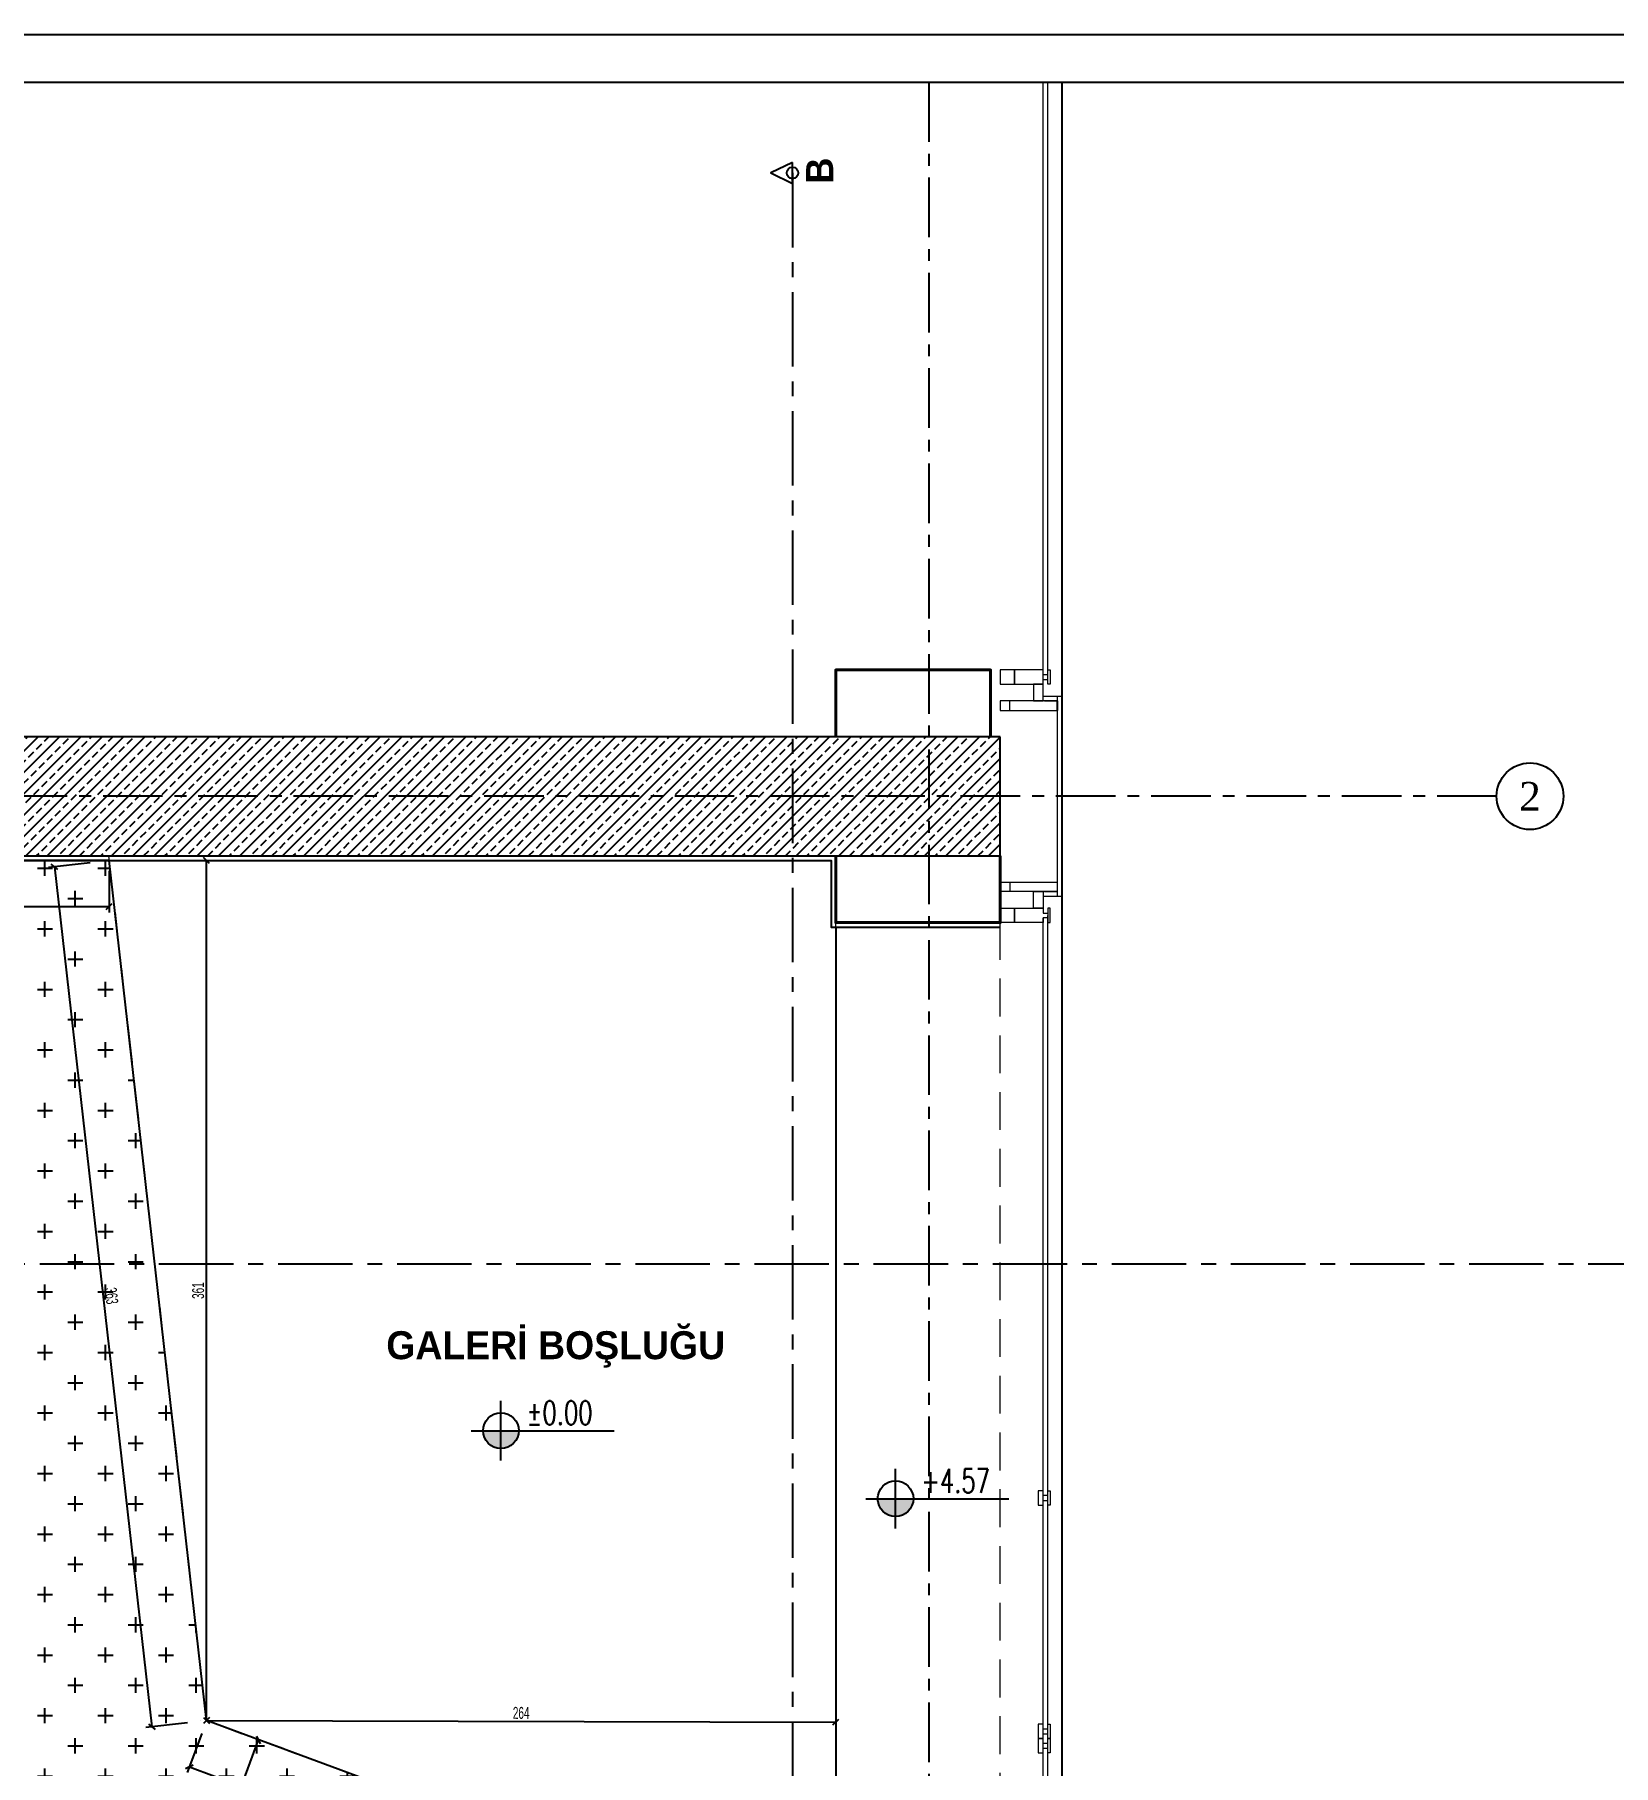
# Model space of a CAD drawing. Header units: millimetres. Extents: x 933584 to 974011, y 4545988 to 4553664.
# Drawn here: x 941463 to 942125, y 4552129 to 4552855 of the extents above; entities that cross this region are included whole.
import ezdxf
from ezdxf.enums import TextEntityAlignment as Align

# ---------------------------------------------------------------- set-up
doc = ezdxf.new("R2010")
doc.units = ezdxf.units.MM
doc.header["$PDMODE"] = 35
for name, pattern in [('568_AVN_KES_01$0$HIDDEN', [0.375, 0.25, -0.125]), ('CENTER', [2, 1.25, -0.25, 0.25, -0.25]), ('HIDDEN2', [4.7625, 3.175, -1.5875])]:
    doc.linetypes.add(name, pattern=pattern)
doc.layers.get('0').update_dxf_attribs({"color": 255})
doc.layers.get('Defpoints').update_dxf_attribs({"color": 8})
for name, color, linetype in [('0-CSX-CXS_20', 14, 'CENTER'), ('0-DMS-50', 143, 'Continuous'), ('0-HSL-HTC_200', 1, 'Continuous'), ('0-HSL-SLD', 252, 'Continuous'), ('0-LNS-SLN', 6, 'Continuous'), ('0-LNS-SPL', 13, '568_AVN_KES_01$0$HIDDEN'), ('0-TXT-PLV_50', 3, 'Continuous'), ('0-TXT-XBX_20', 3, 'Continuous'), ('2-SPS-RCN', 2, 'Continuous')]:
    doc.layers.add(name, color=color, linetype=linetype)
for name, color, linetype, lineweight in [('2-SPS-IBW', 5, 'Continuous', 40), ('3-OPN-WDR', 4, 'Continuous', 18), ('DOĞRAMA', 8, 'Continuous', 15), ('mimariKIRIS', 251, 'HIDDEN2', 0)]:
    doc.layers.add(name, color=color, linetype=linetype, lineweight=lineweight)
doc.styles.add('Century Gothic_B_3', font='GOTHICB.TTF', dxfattribs={"height": 4})
doc.styles.add('dim_romans_50', font='swissl.ttf', dxfattribs={"width": 0.6, "height": 5})
doc.styles.get("Standard").update_dxf_attribs({"font": 'times.ttf'})
doc.styles.add('T_General', font='simplxtw.shx', dxfattribs={"width": 0.7, "height": 200})
doc.dimstyles.new('ONK_dim 1_50', dxfattribs={"dimscale": 5, "dimtxt": 4, "dimasz": 0.5, "dimexe": 0.5, "dimexo": 0.5, "dimgap": 0.2, "dimtad": 1, "dimdec": 1, "dimrnd": 0.5, "dimzin": 9, "dimtxsty": 'dim_romans_50', "dimblk": 'OBLIQUE', "dimcen": 1, "dimclre": 256, "dimclrt": 256, "dimazin": 2, "dimtfac": 1, "dimtdec": 1, "dimtix": 1, "dimtmove": 2, "dimatfit": 3, "dimldrblk": 'OBLIQUE', "dimfxl": 3, "dimfxlon": 1, "dimarcsym": 0})

# ---------------------------------------------------------------- blocks, each defined once
blk = doc.blocks.new('A$C252E1D81')
at = {"layer": 'DOĞRAMA', "color": 253, "true_color": 0xadadad}
for points in [[(6, 20), (0, 20), (0, 21), (6, 21)], [(0, 0), (6, 0), (6, 6), (0, 6)]]:
    blk.add_lwpolyline(points, close=True, dxfattribs=at)
blk.add_lwpolyline([(6, 6), (6, 18), (4, 18), (4, 20), (2, 20), (2, 18), (0, 18), (0, 6), (6, 6)], dxfattribs=at)
blk = doc.blocks.new('XVBZDVBZDVB')
at = {"layer": '3-OPN-WDR'}
for p, q in [((934681.85, 4554084.75), (934681.85, 4554335.4)), ((934683.85, 4554084.75), (934683.85, 4554335.4)), ((934683.85, 4554082.75), (934683.85, 4554084.75)), ((934681.85, 4554077.75), (934689.85, 4554077.75)), ((934687.85, 4553993.75), (934687.85, 4554077.75)), ((934689.85, 4553993.75), (934689.85, 4554077.75)), ((934687.85, 4554075.75), (934667.85, 4554075.75)), ((934667.85, 4554071.75), (934687.85, 4554071.75)), ((934682.4, 4554075.75), (934687.73, 4554075.75)), ((934667.85, 4553999.75), (934687.85, 4553999.75)), ((934687.85, 4553995.75), (934667.85, 4553995.75)), ((934681.85, 4553993.75), (934689.85, 4553993.75)), ((934682.4, 4553995.75), (934687.73, 4553995.75)), ((934681.85, 4553738.25), (934681.85, 4553984.75)), ((934683.85, 4553738.25), (934683.85, 4553985.75)), ((934681.85, 4553286.61), (934681.84, 4553740.25)), ((934683.85, 4553289.61), (934683.85, 4553740.25))]:
    blk.add_line(p, q, dxfattribs=at)
for points in [[(934681.85, 4554082.75), (934677.85, 4554082.75), (934677.85, 4554075.75), (934681.85, 4554075.75)], [(934667.85, 4554075.75), (934663.85, 4554075.75), (934663.85, 4554071.75), (934667.85, 4554071.75)], [(934687.73, 4554075.75), (934687.85, 4554075.75), (934687.85, 4554071.75), (934687.73, 4554071.75)], [(934667.85, 4553995.75), (934663.85, 4553995.75), (934663.85, 4553999.75), (934667.85, 4553999.75)], [(934687.73, 4553995.75), (934687.85, 4553995.75), (934687.85, 4553999.75), (934687.73, 4553999.75)], [(934681.85, 4553988.75), (934677.85, 4553988.75), (934677.85, 4553995.75), (934681.85, 4553995.75)], [(934683.85, 4553738.25), (934683.85, 4553744.25), (934684.85, 4553744.25), (934684.85, 4553738.25)], [(934683.85, 4553640.25), (934683.85, 4553646.25), (934684.85, 4553646.25), (934684.85, 4553640.25)], [(934683.85, 4553634.25), (934683.85, 4553640.25), (934684.85, 4553640.25), (934684.85, 4553634.25)]]:
    blk.add_lwpolyline(points, close=True, dxfattribs=at)
for points in [[(934679.85, 4553738.25), (934681.85, 4553738.25), (934681.85, 4553740.25), (934683.85, 4553740.25), (934683.85, 4553742.25), (934681.85, 4553742.25), (934681.85, 4553744.25), (934679.85, 4553744.25), (934679.85, 4553738.25)], [(934679.85, 4553640.25), (934681.85, 4553640.25), (934681.85, 4553642.25), (934683.85, 4553642.25), (934683.85, 4553644.25), (934681.85, 4553644.25), (934681.85, 4553646.25), (934679.85, 4553646.25), (934679.85, 4553640.25)], [(934679.85, 4553634.25), (934681.85, 4553634.25), (934681.85, 4553636.25), (934683.85, 4553636.25), (934683.85, 4553638.25), (934681.85, 4553638.25), (934681.85, 4553640.25), (934679.85, 4553640.25), (934679.85, 4553634.25)]]:
    blk.add_lwpolyline(points, dxfattribs=at)
at = {"layer": 'DOĞRAMA', "color": 253, "true_color": 0xadadad}
for p, q in [((934663.85, 4553982.75), (934663.85, 4553988.75)), ((934663.85, 4553988.75), (934669.85, 4553988.75)), ((934669.85, 4553982.75), (934663.85, 4553982.75)), ((934669.85, 4553988.75), (934669.85, 4553982.75))]:
    blk.add_line(p, q, dxfattribs=at)
blk.add_lwpolyline([(934669.85, 4553988.75), (934681.85, 4553988.75), (934681.85, 4553986.75), (934683.85, 4553986.75), (934683.85, 4553984.75), (934681.85, 4553984.75), (934681.85, 4553982.75), (934669.85, 4553982.75), (934669.85, 4553988.75)], dxfattribs=at)
blk.add_lwpolyline([(934683.85, 4553988.75), (934683.85, 4553982.75), (934684.85, 4553982.75), (934684.85, 4553988.75)], close=True, dxfattribs=at)
at = {"layer": '3-OPN-WDR', "rotation": 270}
blk.add_blockref('A$C252E1D81', (934663.85, 4554088.75), dxfattribs=at)
blk = doc.blocks.new('xcvxcbv')
at = {"layer": '2-SPS-IBW'}
for points in [[(934663.85, 4551223.49), (934663.85, 4551251.49), (934598.85, 4551251.49), (934598.85, 4551223.49)], [(934667.85, 4551173.49), (934667.85, 4551145.49), (934598.85, 4551145.49), (934598.85, 4551173.49)]]:
    blk.add_lwpolyline(points, dxfattribs=at)
blk = doc.blocks.new('vbxcb')
at = {"layer": 'mimariKIRIS', "ltscale": 5}
for points in [[(942835.91, 4549901.91), (942876.99, 4549538.97), (943141.16, 4549441.35)], [(943141.16, 4549174.82), (943141.16, 4549901.91)], [(943195.25, 4549101.8), (943210.16, 4549096.29), (943210.16, 4549901.91)]]:
    blk.add_lwpolyline(points, dxfattribs=at)
blk = doc.blocks.new('fdvd-flatten-1')
at = {"layer": '2-SPS-RCN'}
blk.add_lwpolyline([(934667.85, 4551223.49), (934203.85, 4551223.49), (934203.85, 4551173.49), (934667.85, 4551173.49)], close=True, dxfattribs=at)
blk = doc.blocks.new('aksno_20')
at = {"layer": '0-TXT-XBX_20'}
blk.add_circle((0, 0), 7, dxfattribs=at)
blk.add_attdef('AKSNO', text='', height=6).set_placement((0, 0), align=Align.MIDDLE_CENTER)
blk = doc.blocks.new('ZVBXZDVB')
at = {"layer": '0-CSX-CXS_20', "ltscale": 20}
blk.add_line((934876.25, 4552535.75), (933721.5, 4552535.75), dxfattribs=at)
blk.add_lwpolyline([(934637.85, 4552835.4), (934637.85, 4551518.59)], dxfattribs=at)
at = {"layer": '0-TXT-XBX_20'}
ref = blk.add_blockref('aksno_20', (934890.25, 4552535.75), dxfattribs=dict(at, xscale=2, yscale=2, zscale=2))
ref.add_attrib('AKSNO', '2', dxfattribs={"color": 7, "height": 12}).set_placement((934890.25, 4552535.75), align=Align.MIDDLE_CENTER)
blk = doc.blocks.new('PLV-FNS')
h = blk.add_hatch(color=8)
edge = h.paths.add_edge_path()
edge.add_arc((0, 0), 150, 180, 0)
edge.add_line((150, 0), (-150, 0))
for p, q in [((0, -250), (0, 250)), ((-250, 0), (950, 0))]:
    blk.add_line(p, q)
blk.add_circle((0, 0), 150)
at = {"color": 8, "style": 'T_General', "width": 0.7}
for tag, p in [('INCE', (217, 50)), ('KABA', (217, -250))]:
    blk.add_attdef(tag, p, '', height=200, dxfattribs=at)
blk = doc.blocks.new('_Oblique')
at = {"color": 0, "linetype": 'ByBlock', "lineweight": -2}
blk.add_line((-0.5, -0.5), (0.5, 0.5), dxfattribs=at)
blk = doc.blocks.new('*D1410')
at = {"layer": '0-DMS-50', "lineweight": -2}
for p, q in [((941203.85, 4552501.25), (941203.85, 4552486.97)), ((941493.82, 4552504.47), (941493.82, 4552486.97))]:
    blk.add_line(p, q, dxfattribs=at)
at = {"layer": '0-DMS-50', "color": 0, "lineweight": -2}
blk.add_line((941203.85, 4552489.47), (941493.82, 4552489.47), dxfattribs=at)
at = {"layer": 'Defpoints', "color": 0}
for p in [(941493.82, 4552508.75), (941203.85, 4552503.75), (941493.82, 4552489.47)]:
    blk.add_point(p, dxfattribs=at)
at = {"layer": '0-DMS-50', "color": 0, "linetype": 'ByBlock', "lineweight": -2, "xscale": 2.5, "yscale": 2.5, "zscale": 2.5, "rotation": 180}
blk.add_blockref('_Oblique', (941203.85, 4552489.47), dxfattribs=at)
at = {"layer": '0-DMS-50', "color": 0, "linetype": 'ByBlock', "lineweight": -2, "xscale": 2.5, "yscale": 2.5, "zscale": 2.5}
blk.add_blockref('_Oblique', (941493.82, 4552489.47), dxfattribs=at)
at = {"layer": '0-DMS-50', "insert": (941348.83, 4552492.97), "char_height": 5, "attachment_point": 5, "style": 'dim_romans_50'}
blk.add_mtext('290', dxfattribs=at)
blk = doc.blocks.new('*D1411')
at = {"layer": '0-DMS-50', "lineweight": -2}
for p, q in [((941485.79, 4552507.84), (941468.4, 4552505.87)), ((941526.65, 4552146.9), (941509.26, 4552144.93))]:
    blk.add_line(p, q, dxfattribs=at)
at = {"layer": '0-DMS-50', "color": 0, "lineweight": -2}
blk.add_line((941470.88, 4552506.16), (941511.74, 4552145.21), dxfattribs=at)
at = {"layer": 'Defpoints', "color": 0}
for p in [(941493.82, 4552508.75), (941511.74, 4552145.21), (941534.68, 4552147.81)]:
    blk.add_point(p, dxfattribs=at)
at = {"layer": '0-DMS-50', "color": 0, "linetype": 'ByBlock', "lineweight": -2, "xscale": 2.5, "yscale": 2.5, "zscale": 2.5}
for p, rotation in [((941470.88, 4552506.16), 96.45861445079031), ((941511.74, 4552145.21), 276.4586144507903)]:
    blk.add_blockref('_Oblique', p, dxfattribs=dict(at, rotation=rotation))
at = {"layer": '0-DMS-50', "insert": (941494.79, 4552326.08), "char_height": 5, "attachment_point": 5, "rotation": 276.45861, "style": 'dim_romans_50'}
blk.add_mtext('363', dxfattribs=at)
blk = doc.blocks.new('*D1412')
at = {"layer": '0-DMS-50', "lineweight": -2}
for p, q in [((941532.68, 4552142.41), (941526.62, 4552125.99)), ((941796.85, 4552044.79), (941790.78, 4552028.37))]:
    blk.add_line(p, q, dxfattribs=at)
at = {"layer": '0-DMS-50', "color": 0, "lineweight": -2}
blk.add_line((941527.48, 4552128.34), (941791.65, 4552030.72), dxfattribs=at)
at = {"layer": 'Defpoints', "color": 0}
for p in [(941534.68, 4552147.81), (941798.85, 4552050.19), (941791.65, 4552030.72)]:
    blk.add_point(p, dxfattribs=at)
at = {"layer": '0-DMS-50', "color": 0, "linetype": 'ByBlock', "lineweight": -2, "xscale": 2.5, "yscale": 2.5, "zscale": 2.5}
for p, rotation in [((941527.48, 4552128.34), 159.7181943794702), ((941791.65, 4552030.72), 339.7181943794702)]:
    blk.add_blockref('_Oblique', p, dxfattribs=dict(at, rotation=rotation))
at = {"layer": '0-DMS-50', "insert": (941660.95, 4552083.26), "char_height": 5, "attachment_point": 5, "rotation": 339.71819, "style": 'dim_romans_50'}
blk.add_mtext('281,5', dxfattribs=at)
blk = doc.blocks.new('*D1414')
at = {"layer": '0-DMS-50', "color": 0, "lineweight": -2}
blk.add_line((941502.14, 4551992.46), (941556.56, 4552139.72), dxfattribs=at)
at = {"layer": '0-DMS-50', "lineweight": -2}
for p, q in [((941566.95, 4552135.89), (941554.21, 4552140.59)), ((941512.53, 4551988.62), (941499.79, 4551993.33))]:
    blk.add_line(p, q, dxfattribs=at)
at = {"layer": 'Defpoints', "color": 0}
for p in [(941556.56, 4552139.72), (941569.29, 4552135.02), (941514.87, 4551987.75)]:
    blk.add_point(p, dxfattribs=at)
at = {"layer": '0-DMS-50', "color": 0, "linetype": 'ByBlock', "lineweight": -2, "xscale": 2.5, "yscale": 2.5, "zscale": 2.5}
for p, rotation in [((941556.56, 4552139.72), 69.71819437951915), ((941502.14, 4551992.46), 249.7181943795191)]:
    blk.add_blockref('_Oblique', p, dxfattribs=dict(at, rotation=rotation))
at = {"layer": '0-DMS-50', "insert": (941526.07, 4552067.3), "char_height": 5, "attachment_point": 5, "rotation": 69.71819, "style": 'dim_romans_50'}
blk.add_mtext('157', dxfattribs=at)
blk = doc.blocks.new('*D1418')
at = {"layer": '0-DMS-50', "lineweight": -2}
for p, q in [((941532.18, 4552508.75), (941532.18, 4552508.75)), ((941532.18, 4552147.81), (941532.18, 4552147.81))]:
    blk.add_line(p, q, dxfattribs=at)
at = {"layer": '0-DMS-50', "color": 0, "lineweight": -2}
blk.add_line((941534.68, 4552147.81), (941534.68, 4552508.75), dxfattribs=at)
at = {"layer": 'Defpoints', "color": 0}
for p in [(941534.68, 4552508.75), (941534.68, 4552508.75), (941534.68, 4552147.81)]:
    blk.add_point(p, dxfattribs=at)
at = {"layer": '0-DMS-50', "color": 0, "linetype": 'ByBlock', "lineweight": -2, "xscale": 2.5, "yscale": 2.5, "zscale": 2.5}
for p, rotation in [((941534.68, 4552508.75), 89.99999997876681), ((941534.68, 4552147.81), 269.9999999787668)]:
    blk.add_blockref('_Oblique', p, dxfattribs=dict(at, rotation=rotation))
at = {"layer": '0-DMS-50', "insert": (941531.18, 4552328.28), "char_height": 5, "attachment_point": 5, "rotation": 90, "style": 'dim_romans_50'}
blk.add_mtext('361', dxfattribs=at)
blk = doc.blocks.new('*D1419')
at = {"layer": '0-DMS-50', "color": 0, "lineweight": -2}
blk.add_line((941534.68, 4552147.81), (941798.85, 4552147.21), dxfattribs=at)
at = {"layer": '0-DMS-50', "lineweight": -2}
for p, q in [((941534.69, 4552150.31), (941534.69, 4552150.31)), ((941798.85, 4552149.71), (941798.85, 4552149.71))]:
    blk.add_line(p, q, dxfattribs=at)
at = {"layer": 'Defpoints', "color": 0}
for p in [(941534.68, 4552147.81), (941798.85, 4552147.21), (941798.85, 4552147.21)]:
    blk.add_point(p, dxfattribs=at)
at = {"layer": '0-DMS-50', "color": 0, "linetype": 'ByBlock', "lineweight": -2, "xscale": 2.5, "yscale": 2.5, "zscale": 2.5}
for p, rotation in [((941534.68, 4552147.81), 179.8692632386181), ((941798.85, 4552147.21), 359.8692632386181)]:
    blk.add_blockref('_Oblique', p, dxfattribs=dict(at, rotation=rotation))
at = {"layer": '0-DMS-50', "insert": (941666.77, 4552151.01), "char_height": 5, "attachment_point": 5, "rotation": 359.86926, "style": 'dim_romans_50'}
blk.add_mtext('264', dxfattribs=at)
blk = doc.blocks.new('CVBXCBV')
at = {"linetype": 'CENTER', "ltscale": 25}
blk.add_lwpolyline([(937701.09, 4551339.49), (936057.32, 4551339.49)], dxfattribs=at)
blk = doc.blocks.new('CXVBXCBXCB')
blk.add_lwpolyline([(936604.05, 4552639.81), (936594.96, 4552635.39), (936604.05, 4552630.96), (936604.05, 4552639.81)])
at = {"linetype": 'CENTER', "ltscale": 25}
blk.add_lwpolyline([(936604.05, 4552635.39), (936604.05, 4551251.6)], dxfattribs=at)
blk.add_circle((936604.05, 4552635.39), 2.41)
at = {"linetype": 'CENTER', "ltscale": 10, "insert": (936609.76, 4553261.17), "char_height": 11.3933, "width": 630.3395, "attachment_point": 3, "rotation": 90, "line_spacing_factor": 0.984502, "style": 'Century Gothic_B_3'}
blk.add_mtext('\\pxql;{\\fFranklin Gothic Book|b1|i0|c162|p34;B}', dxfattribs=at)

msp = doc.modelspace()

# ---------------------------------------------------------------- hatches: boundary and pattern name
at = {"layer": '0-HSL-HTC_200'}
h = msp.add_hatch(dxfattribs=at)
h.set_pattern_fill('ANSI33', color=256)
h.set_pattern_definition([(45, (937401.9395, 4554793.885), (-4.490128, 4.490128), []), (45, (937406.4297, 4554793.885), (-4.490128, 4.490128), [3.175, -1.5875])])
h.paths.add_polyline_path([(941867.85, 4552560.75), (941403.85, 4552560.75), (941403.85, 4552510.75), (941867.85, 4552510.75)])
at = {"layer": '0-HSL-SLD'}
h = msp.add_hatch(dxfattribs=at)
h.set_pattern_fill('CROSS', color=256, scale=2)
h.paths.add_polyline_path([(941493.82, 4552508.75), (941203.85, 4552508.75), (941203.85, 4552503.75), (941123.85, 4552503.75), (941123.85, 4552329.75), (941183.85, 4552329.75), (941183.85, 4552212.75), (941123.85, 4552212.75), (941123.85, 4552157.8), (941245.85, 4551990.15), (941252.58, 4551987.67), (941283.08, 4552070.21), (941284.02, 4552069.87), (941285.06, 4552072.68), (941514.87, 4551987.75), (941483.33, 4551902.39), (941796.85, 4551786.53), (941796.85, 4551794.61), (941798.85, 4551794.61), (941798.85, 4552050.19), (941534.68, 4552147.81)])

# ---------------------------------------------------------------- linework, layer by layer
at = {"color": 0}
for points in [[(940901.5, 4552855.4), (943001.5, 4552855.4), (943001.5, 4551355.4), (940901.5, 4551355.4)], [(940921.5, 4552835.4), (942981.5, 4552835.4), (942981.5, 4551375.4), (940921.5, 4551375.4)]]:
    msp.add_lwpolyline(points, close=True, dxfattribs=at)
at = {"layer": '0-HSL-HTC_200', "color": 8}
msp.add_lwpolyline([(942373.84, 4552835.4), (942373.84, 4551375.4), (941014.32, 4551375.4), (941646.51, 4551776.16), (941893.85, 4551684.96), (941893.85, 4552835.4), (942373.84, 4552835.4)], close=True, dxfattribs=at)
at = {"layer": '0-HSL-SLD'}
msp.add_lwpolyline([(941493.82, 4552508.75), (941203.85, 4552508.75), (941203.85, 4552503.75), (941123.85, 4552503.75), (941123.85, 4552329.75), (941183.85, 4552329.75), (941183.85, 4552212.75), (941123.85, 4552212.75), (941123.85, 4552157.8), (941245.85, 4551990.15), (941252.58, 4551987.67), (941283.08, 4552070.21), (941284.02, 4552069.87), (941285.06, 4552072.68), (941514.87, 4551987.75), (941483.33, 4551902.39), (941796.85, 4551786.53), (941796.85, 4551794.61), (941798.85, 4551794.61), (941798.85, 4552050.19), (941534.68, 4552147.81), (941493.82, 4552508.75)], close=True, dxfattribs=at)
at = {"layer": '0-LNS-SLN'}
msp.add_lwpolyline([(941798.85, 4552480.75), (941798.85, 4552050.19), (941534.68, 4552147.81), (941493.82, 4552508.75)], dxfattribs=at)
at = {"layer": '0-LNS-SPL', "linetype": 'ByBlock', "ltscale": 0.5}
msp.add_lwpolyline([(941063.85, 4552503.75), (941203.85, 4552503.75), (941203.85, 4552508.75), (941796.85, 4552508.75), (941796.85, 4552480.75), (941867.85, 4552480.75)], dxfattribs=at)

# ---------------------------------------------------------------- block references
for name, p in [('XVBZDVBZDVB', (7204, -1500)), ('CXVBXCBXCB', (5176.62, 161.96)), ('xcvxcbv', (7200, 1337.26)), ('fdvd-flatten-1', (7200, 1337.26)), ('vbxcb', (-1342.31, 2608.84)), ('CVBXCBV', (4894.87, 999.89))]:
    msp.add_blockref(name, p)
at = {"layer": '0-LNS-SLN'}
msp.add_blockref('ZVBXZDVB', (7200, 0), dxfattribs=at)
at = {"layer": '0-TXT-PLV_50', "xscale": 0.05000000000291038, "yscale": 0.05000000000291038, "zscale": 0.05000000000291038}
for p, values in [((941658.27, 4552269.49), {'INCE': '%%p0.00'}), ((941823.91, 4552240.94), {'INCE': '+4.57'})]:
    msp.add_blockref('PLV-FNS', p, dxfattribs=at).add_auto_attribs(values)

# ---------------------------------------------------------------- texts
at = {"layer": '0-TXT-XBX_20', "insert": (941610.15, 4552311.23), "char_height": 11.7458, "width": 457.6183, "attachment_point": 1, "line_spacing_factor": 0.984502, "style": 'Century Gothic_B_3'}
msp.add_mtext('\\pxql;{\\fFranklin Gothic Book|b1|i0|c162|p34;GALERİ BOŞLUĞU}', dxfattribs=at)

# ---------------------------------------------------------------- dimensions: what is measured, and where the dimension line sits
at = {"layer": '0-DMS-50'}
dim = msp.add_linear_dim(base=(941493.82, 4552489.47), p1=(941203.85, 4552503.75), p2=(941493.82, 4552508.75), angle=180, dimstyle='ONK_dim 1_50', dxfattribs=at)
dim.commit()
dim.dimension.update_dxf_attribs({"geometry": '*D1410', "text_midpoint": (941348.83, 4552492.97)})
for p1, p2, distance, picture, middle in [((941493.82, 4552508.75), (941534.68, 4552147.81), -23.08, '*D1411', (941494.79, 4552326.08)), ((941534.68, 4552147.81), (941534.68, 4552508.75), 0, '*D1418', (941531.18, 4552328.28)), ((941534.68, 4552147.81), (941798.85, 4552147.21), 0, '*D1419', (941666.77, 4552151.01)), ((941534.68, 4552147.81), (941798.85, 4552050.19), -20.76, '*D1412', (941660.95, 4552083.26)), ((941514.87, 4551987.75), (941569.29, 4552135.02), 13.57, '*D1414', (941526.07, 4552067.3))]:
    dim = msp.add_aligned_dim(p1=p1, p2=p2, distance=distance, dimstyle='ONK_dim 1_50', dxfattribs=at)
    dim.commit()
    dim.dimension.update_dxf_attribs({"geometry": picture, "text_midpoint": middle})

doc.saveas('drawing.dxf')
